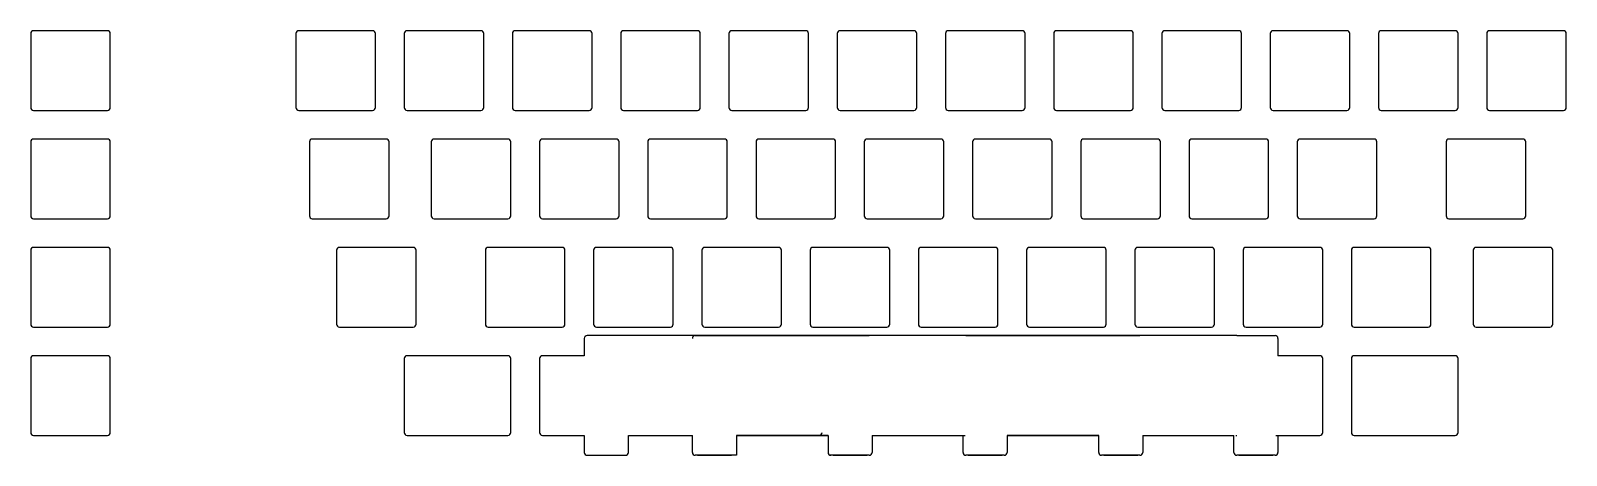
# Model space of a CAD drawing. Header units: millimetres. Extents: x 3 to 273, y -77 to -3.
import ezdxf

# ---------------------------------------------------------------- set-up
doc = ezdxf.new("R2010")
doc.units = ezdxf.units.MM
doc.layers.get('0').update_dxf_attribs({"linetype": 'CONTINUOUS'})

msp = doc.modelspace()

# ---------------------------------------------------------------- linework, layer by layer
for p, q in [((99.9475, -56.625), (99.9475, -59.675)), ((107.1975, -56.125), (100.4475, -56.125)), ((107.6975, -56.125), (107.1975, -56.125)), ((214.7475, -56.125), (107.6975, -56.125)), ((119.46575, -56.125), (126.71575, -56.125)), ((126.71575, -56.125), (143.21675, -56.125)), ((143.21675, -56.125), (150.09175, -56.125)), ((167.09075, -56.125), (174.34075, -56.125)), ((174.34075, -56.125), (190.46675, -56.125)), ((190.46675, -56.125), (197.71675, -56.125)), ((214.7475, -56.125), (221.4975, -56.125)), ((221.9975, -56.625), (221.9975, -59.675)), ((92.06, -60.175), (92.06, -73.175)), ((99.9475, -59.675), (92.56, -59.675)), ((229.385, -59.675), (221.9975, -59.675)), ((229.885, -73.175), (229.885, -60.175)), ((92.56, -73.675), (99.9475, -73.675)), ((99.9475, -73.675), (99.9475, -76.675)), ((107.6975, -76.675), (107.6975, -73.675)), ((107.6975, -73.675), (118.96575, -73.675)), ((118.96575, -76.675), (118.96575, -73.675)), ((126.71575, -73.675), (126.71575, -77.175)), ((128.27875, -73.675), (141.27875, -73.675)), ((142.84175, -73.675), (142.84175, -76.675)), ((150.59175, -73.675), (150.59175, -76.675)), ((150.59175, -73.675), (166.59075, -73.675)), ((154.4725, -73.675), (166.96575, -73.675)), ((166.59075, -76.675), (166.59075, -73.675)), ((174.34075, -73.675), (174.34075, -76.675)), ((175.90375, -73.675), (188.90375, -73.675)), ((190.46675, -76.675), (190.46675, -73.675)), ((198.21675, -73.675), (198.21675, -76.675)), ((198.21675, -73.675), (214.2475, -73.675)), ((214.2475, -76.675), (214.2475, -73.675)), ((214.6225, -73.675), (214.7475, -73.675)), ((221.6225, -73.675), (229.385, -73.675)), ((221.9975, -73.675), (221.9975, -76.675)), ((100.4475, -77.175), (107.1975, -77.175)), ((100.8225, -77.175), (106.8225, -77.175)), ((126.71575, -77.175), (119.46575, -77.175)), ((119.84075, -77.175), (125.84075, -77.175)), ((150.09175, -77.175), (143.21675, -77.175)), ((143.34175, -77.175), (143.21675, -77.175)), ((143.71675, -77.175), (149.71675, -77.175)), ((173.84075, -77.175), (167.09075, -77.175)), ((167.46575, -77.175), (173.46575, -77.175)), ((197.71675, -77.175), (190.96675, -77.175)), ((191.34175, -77.175), (197.34175, -77.175)), ((221.4975, -77.175), (214.7475, -77.175)), ((215.1225, -77.175), (221.1225, -77.175))]:
    msp.add_line(p, q)
for points in [[(2.525, -16.025, 0.414213562), (3.025, -16.525), (16.025, -16.525, 0.414213562), (16.525, -16.025), (16.525, -3.025, 0.414213562), (16.025, -2.525), (3.025, -2.525, 0.414213562), (2.525, -3.025)], [(49.1975, -16.025, 0.414213562), (49.6975, -16.525), (62.6975, -16.525, 0.414213562), (63.1975, -16.025), (63.1975, -3.025, 0.414213562), (62.6975, -2.525), (49.6975, -2.525, 0.414213562), (49.1975, -3.025)], [(68.2475, -16.025, 0.414213562), (68.7475, -16.525), (81.7475, -16.525, 0.414213562), (82.2475, -16.025), (82.2475, -3.025, 0.414213562), (81.7475, -2.525), (68.7475, -2.525, 0.414213562), (68.2475, -3.025)], [(87.2975, -16.025, 0.414213562), (87.7975, -16.525), (100.7975, -16.525, 0.414213562), (101.2975, -16.025), (101.2975, -3.025, 0.414213562), (100.7975, -2.525), (87.7975, -2.525, 0.414213562), (87.2975, -3.025)], [(106.3475, -16.025, 0.414213562), (106.8475, -16.525), (119.8475, -16.525, 0.414213562), (120.3475, -16.025), (120.3475, -3.025, 0.414213562), (119.8475, -2.525), (106.8475, -2.525, 0.414213562), (106.3475, -3.025)], [(125.3975, -16.025, 0.414213562), (125.8975, -16.525), (138.8975, -16.525, 0.414213562), (139.3975, -16.025), (139.3975, -3.025, 0.414213562), (138.8975, -2.525), (125.8975, -2.525, 0.414213562), (125.3975, -3.025)], [(144.4475, -16.025, 0.414213562), (144.9475, -16.525), (157.9475, -16.525, 0.414213562), (158.4475, -16.025), (158.4475, -3.025, 0.414213562), (157.9475, -2.525), (144.9475, -2.525, 0.414213562), (144.4475, -3.025)], [(163.4975, -16.025, 0.414213562), (163.9975, -16.525), (176.9975, -16.525, 0.414213562), (177.4975, -16.025), (177.4975, -3.025, 0.414213562), (176.9975, -2.525), (163.9975, -2.525, 0.414213562), (163.4975, -3.025)], [(182.5475, -16.025, 0.414213562), (183.0475, -16.525), (196.0475, -16.525, 0.414213562), (196.5475, -16.025), (196.5475, -3.025, 0.414213562), (196.0475, -2.525), (183.0475, -2.525, 0.414213562), (182.5475, -3.025)], [(201.5975, -16.025, 0.414213562), (202.0975, -16.525), (215.0975, -16.525, 0.414213562), (215.5975, -16.025), (215.5975, -3.025, 0.414213562), (215.0975, -2.525), (202.0975, -2.525, 0.414213562), (201.5975, -3.025)], [(220.6475, -16.025, 0.414213562), (221.1475, -16.525), (234.1475, -16.525, 0.414213562), (234.6475, -16.025), (234.6475, -3.025, 0.414213562), (234.1475, -2.525), (221.1475, -2.525, 0.414213562), (220.6475, -3.025)], [(239.6975, -16.025, 0.414213562), (240.1975, -16.525), (253.1975, -16.525, 0.414213562), (253.6975, -16.025), (253.6975, -3.025, 0.414213562), (253.1975, -2.525), (240.1975, -2.525, 0.414213562), (239.6975, -3.025)], [(258.7475, -16.025, 0.414213562), (259.2475, -16.525), (272.2475, -16.525, 0.414213562), (272.7475, -16.025), (272.7475, -3.025, 0.414213562), (272.2475, -2.525), (259.2475, -2.525, 0.414213562), (258.7475, -3.025)], [(2.525, -35.075, 0.414213562), (3.025, -35.575), (16.025, -35.575, 0.414213562), (16.525, -35.075), (16.525, -22.075, 0.414213562), (16.025, -21.575), (3.025, -21.575, 0.414213562), (2.525, -22.075)], [(51.57875, -35.075, 0.414213562), (52.07875, -35.575), (65.07875, -35.575, 0.414213562), (65.57875, -35.075), (65.57875, -22.075, 0.414213562), (65.07875, -21.575), (52.07875, -21.575, 0.414213562), (51.57875, -22.075)], [(73.01, -35.075, 0.414213562), (73.51, -35.575), (86.51, -35.575, 0.414213562), (87.01, -35.075), (87.01, -22.075, 0.414213562), (86.51, -21.575), (73.51, -21.575, 0.414213562), (73.01, -22.075)], [(92.06, -35.075, 0.414213562), (92.56, -35.575), (105.56, -35.575, 0.414213562), (106.06, -35.075), (106.06, -22.075, 0.414213562), (105.56, -21.575), (92.56, -21.575, 0.414213562), (92.06, -22.075)], [(111.11, -35.075, 0.414213562), (111.61, -35.575), (124.61, -35.575, 0.414213562), (125.11, -35.075), (125.11, -22.075, 0.414213562), (124.61, -21.575), (111.61, -21.575, 0.414213562), (111.11, -22.075)], [(130.16, -35.075, 0.414213562), (130.66, -35.575), (143.66, -35.575, 0.414213562), (144.16, -35.075), (144.16, -22.075, 0.414213562), (143.66, -21.575), (130.66, -21.575, 0.414213562), (130.16, -22.075)], [(149.21, -35.075, 0.414213562), (149.71, -35.575), (162.71, -35.575, 0.414213562), (163.21, -35.075), (163.21, -22.075, 0.414213562), (162.71, -21.575), (149.71, -21.575, 0.414213562), (149.21, -22.075)], [(168.26, -35.075, 0.414213562), (168.76, -35.575), (181.76, -35.575, 0.414213562), (182.26, -35.075), (182.26, -22.075, 0.414213562), (181.76, -21.575), (168.76, -21.575, 0.414213562), (168.26, -22.075)], [(187.31, -35.075, 0.414213562), (187.81, -35.575), (200.81, -35.575, 0.414213562), (201.31, -35.075), (201.31, -22.075, 0.414213562), (200.81, -21.575), (187.81, -21.575, 0.414213562), (187.31, -22.075)], [(206.36, -35.075, 0.414213562), (206.86, -35.575), (219.86, -35.575, 0.414213562), (220.36, -35.075), (220.36, -22.075, 0.414213562), (219.86, -21.575), (206.86, -21.575, 0.414213562), (206.36, -22.075)], [(225.41, -35.075, 0.414213562), (225.91, -35.575), (238.91, -35.575, 0.414213562), (239.41, -35.075), (239.41, -22.075, 0.414213562), (238.91, -21.575), (225.91, -21.575, 0.414213562), (225.41, -22.075)], [(251.60375, -35.075, 0.414213562), (252.10375, -35.575), (265.10375, -35.575, 0.414213562), (265.60375, -35.075), (265.60375, -22.075, 0.414213562), (265.10375, -21.575), (252.10375, -21.575, 0.414213562), (251.60375, -22.075)], [(2.525, -54.125, 0.414213562), (3.025, -54.625), (16.025, -54.625, 0.414213562), (16.525, -54.125), (16.525, -41.125, 0.414213562), (16.025, -40.625), (3.025, -40.625, 0.414213562), (2.525, -41.125)], [(56.34125, -54.125, 0.414213562), (56.84125, -54.625), (69.84125, -54.625, 0.414213562), (70.34125, -54.125), (70.34125, -41.125, 0.414213562), (69.84125, -40.625), (56.84125, -40.625, 0.414213562), (56.34125, -41.125)], [(82.535, -54.125, 0.414213562), (83.035, -54.625), (96.035, -54.625, 0.414213562), (96.535, -54.125), (96.535, -41.125, 0.414213562), (96.035, -40.625), (83.035, -40.625, 0.414213562), (82.535, -41.125)], [(101.585, -54.125, 0.414213562), (102.085, -54.625), (115.085, -54.625, 0.414213562), (115.585, -54.125), (115.585, -41.125, 0.414213562), (115.085, -40.625), (102.085, -40.625, 0.414213562), (101.585, -41.125)], [(120.635, -54.125, 0.414213562), (121.135, -54.625), (134.135, -54.625, 0.414213562), (134.635, -54.125), (134.635, -41.125, 0.414213562), (134.135, -40.625), (121.135, -40.625, 0.414213562), (120.635, -41.125)], [(139.685, -54.125, 0.414213562), (140.185, -54.625), (153.185, -54.625, 0.414213562), (153.685, -54.125), (153.685, -41.125, 0.414213562), (153.185, -40.625), (140.185, -40.625, 0.414213562), (139.685, -41.125)], [(158.735, -54.125, 0.414213562), (159.235, -54.625), (172.235, -54.625, 0.414213562), (172.735, -54.125), (172.735, -41.125, 0.414213562), (172.235, -40.625), (159.235, -40.625, 0.414213562), (158.735, -41.125)], [(177.785, -54.125, 0.414213562), (178.285, -54.625), (191.285, -54.625, 0.414213562), (191.785, -54.125), (191.785, -41.125, 0.414213562), (191.285, -40.625), (178.285, -40.625, 0.414213562), (177.785, -41.125)], [(196.835, -54.125, 0.414213562), (197.335, -54.625), (210.335, -54.625, 0.414213562), (210.835, -54.125), (210.835, -41.125, 0.414213562), (210.335, -40.625), (197.335, -40.625, 0.414213562), (196.835, -41.125)], [(215.885, -54.125, 0.414213562), (216.385, -54.625), (229.385, -54.625, 0.414213562), (229.885, -54.125), (229.885, -41.125, 0.414213562), (229.385, -40.625), (216.385, -40.625, 0.414213562), (215.885, -41.125)], [(234.935, -54.125, 0.414213562), (235.435, -54.625), (248.435, -54.625, 0.414213562), (248.935, -54.125), (248.935, -41.125, 0.414213562), (248.435, -40.625), (235.435, -40.625, 0.414213562), (234.935, -41.125)], [(256.36625, -54.125, 0.414213562), (256.86625, -54.625), (269.86625, -54.625, 0.414213562), (270.36625, -54.125), (270.36625, -41.125, 0.414213562), (269.86625, -40.625), (256.86625, -40.625, 0.414213562), (256.36625, -41.125)], [(2.525, -73.175, 0.414213562), (3.025, -73.675), (16.025, -73.675, 0.414213562), (16.525, -73.175), (16.525, -60.175, 0.414213562), (16.025, -59.675), (3.025, -59.675, 0.414213562), (2.525, -60.175)], [(68.2475, -73.175, 0.414213562), (68.7475, -73.675), (73.51, -73.675), (81.7475, -73.675), (86.51, -73.675, 0.414213562), (87.01, -73.175), (87.01, -60.175, 0.414213562), (86.51, -59.675), (81.7475, -59.675), (73.51, -59.675), (68.7475, -59.675, 0.414213562), (68.2475, -60.175)], [(234.935, -73.175, 0.414213562), (235.435, -73.675), (240.1975, -73.675), (248.435, -73.675), (253.1975, -73.675, 0.414213562), (253.6975, -73.175), (253.6975, -60.175, 0.414213562), (253.1975, -59.675), (248.435, -59.675), (240.1975, -59.675), (235.435, -59.675, 0.414213562), (234.935, -60.175)]]:
    msp.add_lwpolyline(points, format="xyb", close=True)
for points in [[(142.84175, -73.675), (126.71575, -73.675)], [(190.46675, -73.675), (174.34075, -73.675)]]:
    msp.add_lwpolyline(points, close=True)
for centre, start, end in [((100.4475, -56.625), 90, 180), ((119.46575, -56.625), 90, 180), ((221.4975, -56.625), 0, 90), ((92.56, -60.175), 90, 180), ((229.385, -60.175), 0, 90), ((92.56, -73.175), 180, 270), ((141.27875, -73.175), -90, 0), ((229.385, -73.175), -90, 0), ((100.4475, -76.675), 180, 270), ((107.1975, -76.675), -90, 0), ((119.46575, -76.675), 180, 270), ((143.34175, -76.675), 180, 270), ((150.09175, -76.675), -90, 0), ((167.09075, -76.675), 180, 270), ((173.84075, -76.675), -90, 0), ((190.96675, -76.675), 180, 270), ((197.71675, -76.675), -90, 0), ((214.7475, -76.675), 180, 270), ((221.4975, -76.675), -90, 0)]:
    msp.add_arc(centre, 0.5, start, end)

doc.saveas('drawing.dxf')
